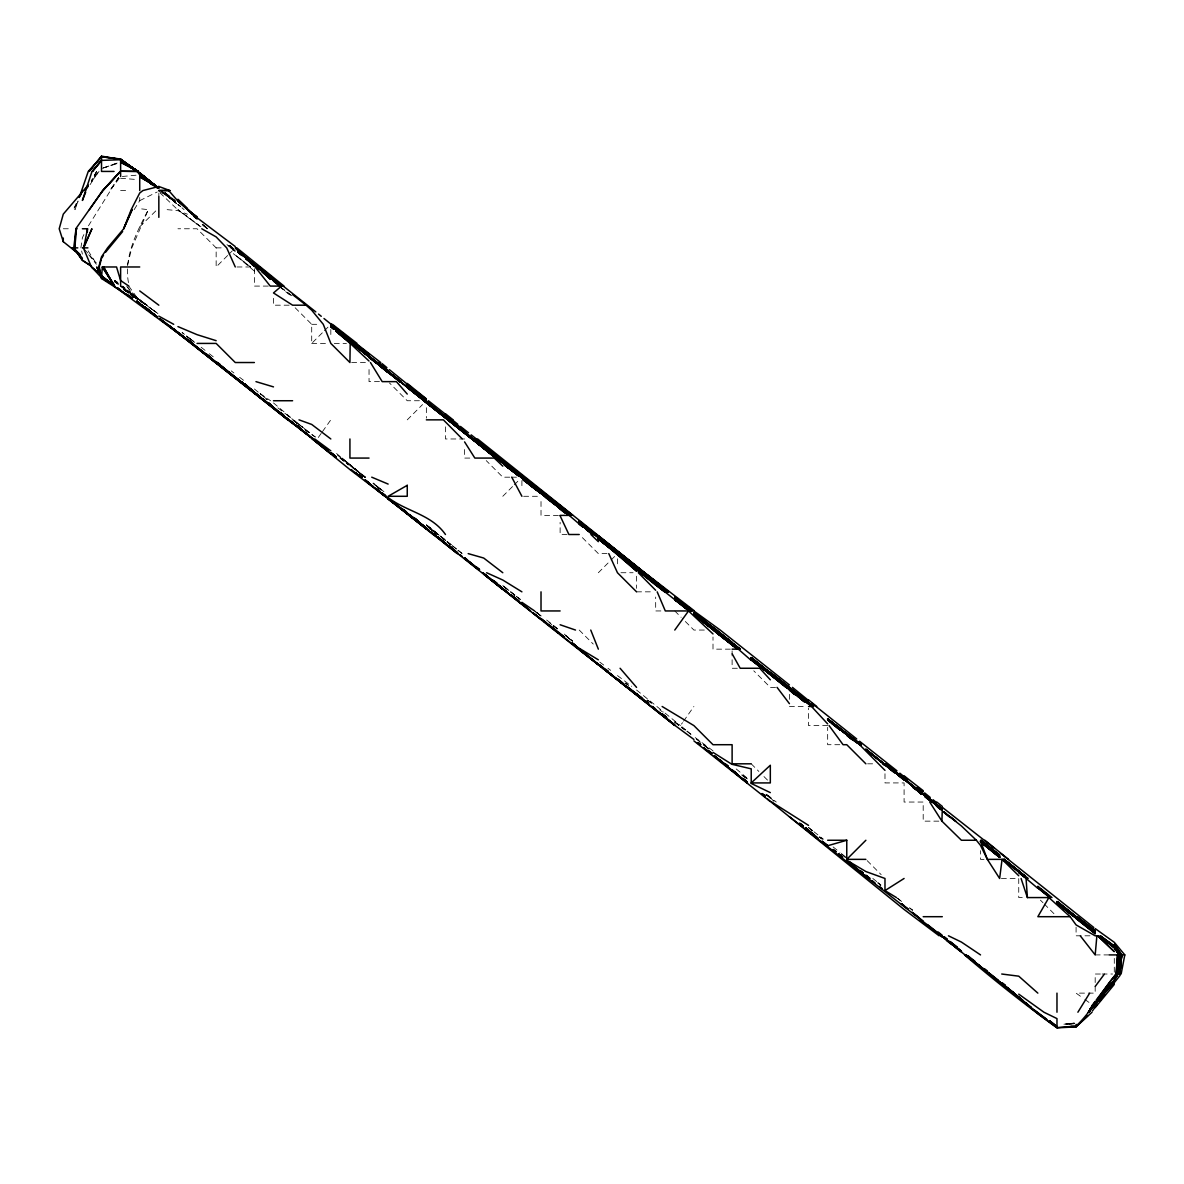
<?xml version="1.0" encoding="UTF-8"?>
<svg xmlns="http://www.w3.org/2000/svg" width="1184" height="1184" viewBox="0 0 1184 1184"><rect width="100%" height="100%" fill="white"/><g stroke="black" fill="none" stroke-linecap="round" stroke-linejoin="round"><path stroke-width="0.75" stroke-dasharray="5 3.75" d="M80.897 247.87L82.392 237.747L84.508 233.248M127.443 265.246L131.838 247.87L148.34 209.657L139.727 208.695M78.04 200.969L74.918 209.657L78.04 201.694M76.338 203.278L73.319 209.657L77.863 201.887M128.464 282.606C123.624 256.691 136.826 232.049 148.34 209.657M134.147 209.657L139.727 200.658L139.727 197.447M88.445 225.818L118.696 177.378M90.073 184.66L98.598 171.428L91.272 180.989M118.666 177.378L109.905 190.535L119.54 178.029M685.817 729.995L680.445 725.6L682.517 722.654M683.553 721.189L693.898 706.493M318.289 437.488L321.412 433.078M322.462 431.612L330.824 419.846M91.538 181.729L99.027 171.428M227.624 255.507L216.154 266.977L216.154 247.87L197.047 228.764L177.94 228.764M228.897 254.234L234.003 249.143M295.142 307.751L311.703 324.312L311.703 343.419L323.173 331.949M324.446 330.676L328.264 326.858M407.252 419.846L422.54 404.558M502.8 496.288L512.998 486.091M514.27 484.818L519.362 479.727M598.349 572.73L609.804 561.26M611.092 559.988L614.91 556.169M139.727 226.795L157.058 209.657M139.727 200.658L157.235 191.956M103.245 168.024L118.874 163.022M1069.122 1024.204L1074.332 1023.213L1063.913 1024.16L1074.332 1023.464L1065.644 1024.145M1070.869 1024.175L1074.332 1023.746M1067.391 1024.027L1074.332 1022.902M122.352 176.475L137.98 175.04M1063.913 1024.19L1074.332 1023.287M120.62 190.535L129.115 190.535M63.285 228.764L68.554 228.764M216.154 247.87L221.378 247.87M237.007 266.977L250.904 266.977M268.28 286.084L254.382 286.084L254.382 268.709M289.118 305.191L273.489 305.191L273.489 296.518M311.703 324.312L320.39 324.312M311.703 343.419L329.078 343.419M334.288 343.419L346.453 343.419M351.663 362.526L365.56 362.526M379.457 381.633L369.038 381.633L369.038 366.004M419.417 400.74L407.252 400.74L389.418 382.906M464.587 438.968L445.465 438.968L445.465 425.056M469.796 458.075L464.587 458.075L464.587 447.641M509.756 477.182L502.8 477.182L486.239 460.62M511.488 477.182L516.698 477.182M523.639 496.288L541.014 496.288M558.389 515.395L541.014 515.395L541.014 498.02M567.077 534.502L560.121 534.502L560.121 522.351M607.037 553.609L598.349 553.609L580.515 535.775M620.934 572.73L633.085 572.73M636.563 591.837L652.192 591.837M660.879 610.944L655.67 610.944L655.67 597.047M704.317 630.051L693.898 630.051L682.428 618.581M730.38 649.158L713.005 649.158L713.005 637.007M737.321 668.264L732.112 668.264L732.112 657.845M775.535 687.386L770.325 687.386L753.764 670.825M789.432 706.493L806.807 706.493M827.66 725.6L808.539 725.6L808.539 708.224M839.811 744.706L827.66 744.706L827.66 727.331M867.606 763.813L876.293 763.813M938.838 821.148L923.194 821.148L923.194 802.042L904.088 802.042L904.088 782.92L884.981 782.92L884.981 772.501M984.008 859.362L980.53 859.362L980.53 850.674M1001.383 878.469L1018.743 878.469L1018.743 897.576L1023.953 897.576M1089.976 935.804L1076.078 935.804L1076.078 927.116M1095.185 954.911L1109.082 954.911M1100.395 974.018L1095.185 974.018L1095.185 993.124L1076.078 993.124L1083.419 998.408M1102.126 974.018L1112.56 974.018M120.62 178.266L137.98 179.628M167.136 209.657L177.94 210.678L187.501 214.215M158.834 191.157L174.758 200.57M174.995 200.969L161.779 192.43L174.995 200.614L164.961 192.755M260.258 393.65L270.559 400.74M201.014 226.899L177.94 209.657L199.696 225.996M120.62 286.35L138.247 299.004L120.62 286.084M278.906 286.084L291.19 296.192M1084.899 999.474L1090.775 1003.706M713.005 750.819L695.23 737.617M114.73 280.889L117.675 283.183M197.047 224.116L177.94 209.982L160.077 192.903M120.812 286.084L138.365 298.738M147.008 305.191L139.727 299.804L146.357 305.191M189.233 338.18L194.886 342.368L189.144 338.18M254.382 271.077L235.276 255.048L250.638 266.977L231.413 252.222M114.73 280.312L117.675 282.532M139.727 300.381L158.834 314.248L149.539 307.263M186.347 336.049L194.753 342.368M277.9 407.858L315.358 437.044L311.703 434.173M599.726 662.063L605.216 666.192M617.456 675.576L631.679 686.306M197.047 224.146L199.489 225.996M123.55 288.304L138.247 299.419L120.975 286.084M239.582 377.282L243.889 380.552M291.249 295.319L279.128 286.084L291.279 295.438M121.168 286.084L138.276 298.649M337.381 455.07L365.101 477.182L342.087 458.075L364.79 477.182L349.931 465.697M878.01 882.879L880.689 885.01M230.776 247.87L235.276 251.437L227.121 244.526M115.159 280.771L117.882 282.872M190.328 339.201L182.07 332.452L190.298 339.024M117.882 283.731L115.159 281.688M123.55 289.488L126.496 291.723M553.416 625.833L557.546 629M877.847 882.835L880.704 885.01M287.135 415.184L289.873 417.271M340.045 458.075L348.51 464.572L340.43 458.075M374.499 484.641L381.322 489.88L373.138 483.412M607.969 668.264L610.678 670.351M696.68 739.23L708.994 748.939L703.799 744.706M231.013 247.87L235.276 251.156L227.076 244.452L235.276 251.171L226.958 244.614M139.727 300.218L146.12 305.191L139.727 300.218L146.002 305.191L140.97 301.298M377.222 486.964L381.322 490.072M427.75 527.013L437.444 534.502M541.014 615.932L534.561 610.944L541.014 616.065L535.745 611.98M230.096 245.71L232.893 247.87M231.22 370.888L233.929 372.975M296.918 423.102L292.596 419.98L296.696 423.191L294.12 420.971M123.343 288.467L136.989 299.064M340.163 458.075L348.525 464.972L340.504 458.075M504.088 586.82L509.268 590.831L502.8 585.74L509.268 590.816M625.729 683.094L628.497 685.24M813.926 831.745L823.457 839.204M165.183 192.74L175.114 200.466M177.94 204.536L180.56 206.578M202.464 224.546L207.881 228.764L202.538 224.427M502.8 585.547L509.549 590.786M647.456 700.144L651.54 703.311M909.652 908.024L912.42 910.185L909.623 908.084M232.005 247.87L228.719 245.621M553.194 625.833L557.25 629L553.194 625.744M674.776 721.737L685.388 730.099M703.222 744.706L708.802 749.072M175.099 201.665L163.481 192.844M180.56 206.46L177.94 204.255L184.097 209.657M163.081 192.666L176.594 203.322M228.986 245.562L234.18 249.558L229.711 245.71L232.478 247.87M349.931 465.534L364.776 477.182L349.931 464.542M433.166 531.305L430.443 529.174L437.384 534.502L427.735 526.85M123.343 288.896L135.627 298.531L123.343 288.97L128.804 293.366M647.485 700.01L651.585 703.222M741.658 774.943L744.396 777.089M773.981 801.08L766.048 794.375L770.325 797.824M445.465 540.304L439.723 535.671L445.465 540.304L440.67 536.5A663.543 663.543 0 0 1 445.465 540.407L426.358 524.941L450.971 544.744M565.582 635.512L572.405 641.21L566.958 636.933M229.711 245.739L234.314 249.454M426.358 524.808L438.628 534.502M510.896 591.837L520.531 599.444M452.436 545.913L456.624 549.213M458.016 550.308L462.204 553.609M516.239 596.322L520.472 599.814L516.254 596.322M150.738 308.388L156.14 312.635M572.405 641.047L565.582 635.66L572.405 641.121M767.543 795.041L776.245 802.042M446.812 541.991L450.823 545.158M674.776 722.136L684.53 729.892M880.704 885.232L878.01 882.924M546.653 620.016L552.292 624.486M553.698 625.596L557.916 628.941M686.809 731.224L691.056 734.598M901.616 901.498L896.865 897.576M373.138 483.131L384.045 491.76L373.138 483.131M808.539 827.498L812.579 830.68M293.958 421.178L296.696 423.176M115.159 281.333L117.882 283.509M909.652 907.862L912.42 910.067M659.769 709.793L662.492 711.954M766.063 794.242L770.325 797.631M510.452 591.837L514.744 595.256M549.095 622.458L551.833 624.678M766.24 794.967L773.907 801.08M451.089 544.684L440.004 535.642M452.495 545.794L456.698 549.154M458.104 550.264L462.308 553.609M201.147 347.252L207.97 352.669M209.331 353.75L213.431 356.991M123.343 288.704L135.627 298.472M896.525 897.576L901.572 901.601M336.537 453.516L364.864 477.182M365.619 477.182L349.931 464.676L365.131 477.182M232.36 247.87L229.666 245.71L234.299 249.484M674.776 722.24L678.98 725.6M426.358 524.941L438.317 534.502M130.166 294.461L135.627 298.827M202.449 224.427L207.851 228.764M294.934 420.971L308.906 432.19M123.343 289.281L126.081 291.471M833.122 846.93L839.944 852.436M841.306 853.516L845.406 856.831M656.854 706.493L663.75 712.058M665.127 713.168L680.445 725.6M696.68 739.082L699.463 741.332M377.222 487.053L381.322 490.339M175.247 202.094L160.817 190.535L176.623 203.589M160.832 190.535L175.084 202.079M872.83 878.469L880.926 885.025M636.563 690.05L654.308 704.406M123.343 289.222L126.081 291.427M430.369 529.1L433.122 531.202M160.595 190.535L176.608 203.574M687.164 731.09L691.204 734.391M311.703 434.424L314.47 436.689M564.22 634.062L572.405 640.796M294.609 421.016L297.465 423.354M298.886 424.523L308.861 432.722M204.98 226.588L207.629 228.764L203.589 225.493L207.23 228.764M164.872 192.696L172.716 199.193M254.382 388.974L258.645 392.511M202.183 224.501L207.304 228.764L203.485 225.345M160.95 190.535L176.52 203.5M736.211 768.934L747.119 778.051M165.286 192.903L175.128 201.147M203.5 225.478L207.496 228.764M273.489 402.945L293.543 419.846M138.41 299.419L122.662 286.084L137.092 299.36M115.159 280.652L117.882 282.991M115.159 281.185L118.074 283.538M114.804 281.23L118.785 284.87M1040.396 900.136L1042.956 902.682M1044.229 903.954L1054.411 914.137M674.776 610.944L681.155 617.308M867.147 860.635L881.162 874.65M751.218 763.813L758.87 771.465M763.961 776.556L767.78 780.374M579.228 630.051L593.243 644.066M115.292 280.993L117.793 283.538L115.381 280.993M84.39 249.232L96.289 262.878M126.658 286.084L137.551 299.167M88.696 254.693L96.363 264.254M127.739 287.549L136.456 299.256M128.79 286.084L137.729 298.59M88.104 250.816L96.659 264.032M81.652 251.008L82.392 254.146M1114.292 958.389L1114.292 972.286M789.432 694.327L789.432 703.015M732.112 650.904L732.112 656.114M636.563 576.194L636.563 588.359M617.456 558.833L617.456 567.521M521.907 480.66L521.907 489.332M426.358 407.696L426.358 418.115M330.824 329.522L330.824 336.463M158.834 193.11L158.834 196.056M427.69 526.332A663.543 663.543 0 0 1 438.154 534.502M96.57 171.428L91.464 180.989L96.57 171.428M117.142 163.066L101.513 168.602L117.142 163.066M1074.332 1023.08L1067.391 1024.116L1074.332 1023.065M117.675 283.938L114.73 281.777L117.675 283.923M146.698 305.191L139.727 300.055L146.698 305.191M117.675 282.636L114.73 280.445L117.675 282.71M146.949 305.191L139.727 299.789L146.979 305.191M151.966 309.364L149.214 307.278L151.966 309.364M628.319 685.284L625.537 683.124L628.275 685.255M308.98 432.678L303.518 428.46L308.98 432.663M747.119 778.85L741.658 774.632L747.119 778.835M541.014 615.961L534.561 610.944L541.014 615.961M812.609 830.768L808.539 827.601L812.579 830.768M822.406 839.16L819.639 836.984L822.229 839.175M514.818 595.197L510.556 591.837L514.833 595.197M232.153 247.87L229.489 245.754L232.153 247.87M845.406 857.32L841.306 854.078L845.406 857.364M822.14 839.175L819.432 837.014L822.14 839.16M708.92 749.028L703.503 744.706L708.92 749.058M770.325 797.468L767.543 795.234L770.325 797.468M450.941 544.847L446.842 541.562L450.926 544.818M267.184 399.57L260.066 393.68L267.17 399.57"/><path stroke-width="1.5" d="M1119.502 954.911L1119.235 974.018L1121.544 954.911L1114.292 944.344M980.53 841.883L999.636 857.349L980.53 841.114L987.352 859.362L1002.064 859.362L999.636 878.469L987.352 859.362L980.53 845.42L976.371 840.255L961.423 840.255L941.902 821.148L942.301 809.59L886.772 764.953L942.301 808.835M1118.806 974.018L1119.546 954.911L1114.292 946.712L1100.306 935.804M1118.318 974.018L1119.028 956.642M120.265 171.428L102.771 190.535L75.806 228.764L74.977 247.87L76.116 228.764L73.734 247.87L82.392 260.317L91.153 266.03L82.392 260.288L73.734 247.87L77.804 247.87M1119.368 956.642L1117.977 974.018L1114.292 979.997L1118.081 974.018L1119.117 954.911L1114.292 947.614L1103.444 939.001L1114.292 947.614L1119.546 954.911L1117.977 974.018L1114.292 980.026L1102.467 993.124M1117.977 974.018L1119.117 954.911L1114.292 947.91L1106.078 941.31M87.29 232.242L87.527 228.764L82.392 228.764M1031.175 1007.569L965.833 954.911L1018.743 997.091L1037.85 1013.622L1056.972 1027.608L1076.078 1026.084C1092.284 1011.047 1101.608 990.564 1116.172 974.018L1117.563 954.911L1116.127 974.018L1096.236 999.962M1118.273 965.33L1118.939 956.642M1119.827 974.018L1121.751 954.911L1114.292 944.625L1121.751 954.911L1119.827 974.018L1121.662 954.911L1119.561 972.286M1118.392 972.286L1120.419 954.911L1114.292 946.016L1100.114 935.804L1114.292 945.957L1120.538 954.911L1118.184 974.018M1121.13 974.018L1124.8 954.911L1114.292 942.316L1095.185 928.582M87.527 228.764L83.709 247.87L91.923 228.764L83.354 247.87L91.42 266.977L97.724 272.364M101.054 260.11L99.249 266.977L101.513 277.47L96.703 266.977L101.513 277.352M79.654 254.782L63.285 241.699L59.2 228.764L63.285 214.126L88.149 185.089M79.284 197.491L88.252 171.428L101.513 156.732L120.62 159.011L137.477 171.428L120.62 159.44L101.513 156.14L89.066 171.428L101.513 156.732L120.62 159.411L137.758 171.428L126.851 164.62M80.527 195.316L82.392 190.535L79.372 196.914M85.692 192.193L82.392 200.436L92.012 171.428L101.513 160.402L120.62 159.736L138.01 171.428L133.23 169.327L138.04 171.428L120.62 160.21L138.217 171.428L120.62 162.282L138.439 171.428L139.727 174.3L139.727 190.535M1070.144 916.697L1048.891 897.576L1037.85 916.697L1070.144 916.697L1076.078 924.911L1095.185 935.804L1096.887 935.804L1095.185 954.911L1080.267 935.804M1114.292 977.126L1116.172 974.018M1077.899 1012.231L1089.665 993.124M101.513 258.393L103.467 255.389M105.435 252.384L122.648 231.531M1092.432 1010.899L1097.272 1004.121M1089.961 1009.538L1095.185 1002.804L1088.806 1012.231L1102.378 994.427M89.392 209.657L102.771 190.535L120.428 171.428L101.513 192.208M1095.185 1002.108L1089.916 1009.39L1100.898 995.788M674.776 630.051L688.526 610.944L713.005 633.943M1095.185 1002.966L1088.51 1012.231L1103.444 993.124L1114.292 982.158L1089.768 1009.538M1095.185 1003.055L1088.51 1012.231L1103.444 993.124L1088.377 1012.231L1114.292 981.876M85.1 190.535L88.312 186.125M1095.185 986.479L1104.435 974.018M1092.122 1005.423L1095.185 1001.324M1099.359 1001.383L1104.583 994.501M1120.153 975.305L1109.956 988.092M1099.507 997.268L1101.653 994.516M1095.185 1007.628L1114.292 984.437M1089.68 1009.478L1095.185 1002.596M1106.892 989.054L1114.292 980.914M1105.856 990.697L1114.292 982.158M827.66 840.255L846.767 840.255L846.767 859.362L865.874 840.255M1087.652 1015.813L1076.078 1026.572L1070.869 1026.321M751.218 782.92L770.325 765.249L770.325 782.92L751.218 782.92L751.218 768.845L732.112 764.331M964.516 954.911C994.368 980.411 1025.211 1004.787 1056.972 1027.86L1076.078 1026.883L1092.018 1012.231M280.342 286.084L257.017 266.977L281.496 286.084L273.489 292.951L292.596 305.191L306.079 305.191L311.703 310.193L323.276 324.312L330.824 343.419L349.931 362.526L350.198 343.419L369.038 361.046M896.466 897.576L884.981 890.59L904.088 878.469M827.66 845.746L846.767 840.255M169.874 190.535L158.834 190.52L169.874 190.535L158.834 186.48L142.953 190.535L139.727 192.992L131.217 209.657L123.669 228.764L107.581 247.87L101.513 256.854L98.79 266.977L101.513 278.506L132.371 298.25M114.049 171.428L101.513 171.428L101.513 156.14M75.806 228.764L77.182 228.764M82.392 247.87L87.912 247.87M139.727 266.977L120.62 266.977L120.62 286.084M281.496 286.084L270.248 286.084L255.108 266.977M197.047 343.419L216.154 343.419L235.276 362.526L254.382 362.526M273.489 407.784L281.925 414.37L160.151 319.162L165.686 323.276M273.489 400.74L292.596 400.74M426.358 419.846L443.393 419.846L462.308 438.968M369.038 458.075L349.931 458.075L349.931 438.968M560.121 515.395L569.193 515.395L579.228 523.979M579.228 534.502L568.912 534.502L560.121 515.824M560.121 610.944L541.014 610.944L541.014 591.837M688.526 610.944L665.304 610.944L657.179 591.837M732.112 644.762L713.597 630.051L736.27 648.092L713.316 630.051L737.824 649.158L716.276 632.33M732.112 649.158L738.328 649.158L751.218 660.42M808.539 706.493L811.514 706.493L827.66 723.883M751.218 763.813L732.112 763.813L732.112 744.706L713.005 744.706L693.898 725.6L662.137 706.493M846.767 859.362L865.874 859.362M1021.067 878.469L1027.401 897.576L1048.891 897.576M923.194 916.697L942.301 916.697M1109.304 954.911L1124.8 954.911M1001.738 974.018L1018.743 976.178L1037.85 993.124M468.183 553.609L483.694 558.034L502.8 572.73M255.966 381.633L273.489 386.887M216.154 340.681L197.047 334.658L177.94 326.592M560.121 624.752L575.513 630.051M299.004 419.846L311.703 424.434L330.824 438.968M371.732 477.182L388.145 484.078M154.053 185.977L157.235 187.353M486.624 572.73L502.8 580.042L521.907 591.837M751.218 783.453L770.325 792.614M948.458 935.804L961.423 942.079L980.53 954.911M132.726 168.986L137.255 171.428L143.797 177.778M158.834 316.143L173.708 324.312M130.122 167.077L138.04 171.428L124.956 163.407M129.944 167.077L137.729 171.428L120.62 159.411L136.974 171.428M808.539 825.381L771.731 802.042M201.768 228.764L216.154 236.918L226.692 247.87L235.276 266.977M158.834 187.871L139.727 176.83L158.834 188.064L139.727 174.3L152.011 184.082M846.767 860.206L865.874 871.542L884.981 878.469L884.981 890.59M598.349 659.828L579.228 648.255M388.145 497.576C406.674 511.695 431.42 514.344 445.465 534.502M114.878 286.084L101.513 277.692L91.538 266.977L97.769 272.364M157.472 187.516L139.727 173.027L157.472 187.235L139.727 174.033L157.368 187.205L139.727 173.175L157.472 187.309L139.727 173.056L157.472 187.516L139.727 172.82M713.005 752.402L731.105 763.813M130.906 297.154L126.496 294.254L132.371 298.398M128.849 286.084L120.62 280.549L116.55 266.977L102.312 266.977L101.513 278.506M521.907 602.33L534.591 610.944M139.727 303.089L136.782 300.943L141.991 305.191M120.62 290.376L123.55 292.389M136.782 301.417L139.727 303.415M117.749 288.067L120.62 290.05L117.764 288.067M197.047 216.687L188.345 210.648L197.047 218.093L177.94 199.726L187.013 208.414M1046.671 1019.483L1033.943 1009.908M1049.616 1021.54L1056.972 1026.706L1049.631 1021.185M682.117 602.671L685.062 604.743M687.993 606.815L690.938 608.872M1046.671 1019.291L1034.12 1009.863M1049.616 1021.363L1056.972 1026.543M197.047 217.738L235.276 246.568M1018.743 994.146L1043.948 1012.231L1056.972 1018.595L1056.972 1027.608M693.898 610.959L720.183 630.051L789.432 684.959M247.441 386.635L193.495 344.322M250.209 388.633L253.05 390.764M139.727 174.892L157.368 187.738L139.727 173.87L152.011 184.63M160.18 318.925L175.173 330.366L168.261 325.319M674.776 599.726L686.217 608.694L640.692 572.73M918.991 792.155L921.833 794.212M139.727 303.652L157.413 317.342M246.331 385.94L240.974 381.633L246.968 385.984M157.368 187.856L139.727 174.255M153.002 313.79L141.325 305.191L157.368 317.12L145.158 307.366L147.926 309.32M191.956 343.419L113.945 286.084L103.63 266.977L114.3 286.084L102.312 266.977L114.078 284.619M310.341 436.926L296.696 425.988L321.027 445.169M246.272 385.629L240.87 381.633L246.272 385.94M314.737 438.968L330.824 450.852M328.027 451.015L285.966 417.686L292.596 422.703L290.169 420.794M1052.561 1023.109L1049.616 1020.934L1055.506 1025.329M1049.631 1020.889L1052.576 1023.109M160.151 319.428L166.737 324.312M388.145 498.272L365.012 480.408M675.206 725.6L693.898 739.452M656.957 586.095L664.668 591.837L641.21 572.73M149.199 310.326L145.07 307.248L149.199 310.356M191.838 343.419L168.232 325.393L292.596 423.561M357.45 344.5L380.73 362.526M545.395 496.288L569.06 515.395L352.077 343.419M925.873 797.054L942.301 809.59L936.633 805.298M139.727 290.924L158.834 305.191M113.738 285.078L101.513 275.931L113.59 285.078M208.813 356.354L168.261 325.348M288.733 419.846L292.596 422.658M808.539 702.867L813.364 706.493L751.218 657.668M1076.67 916.697L1095.185 930.565M1077.544 918.103L1080.489 920.353M1083.419 922.514L1095.185 931.334M192.311 343.419L177.94 332.393L235.276 377.666M462.115 556.391L459.821 554.541M283.198 286.084L315.802 311.895M424.375 400.74L336.271 330.676M475.213 438.968L570.984 515.395L474.828 438.968L521.907 475.879L502.8 460.532M738.801 649.158L693.898 613.726L738.328 649.158M909.43 782.92L884.27 763.813L921.877 793.413L884.33 763.813M392.555 501.75L395.486 503.97M398.431 506.175L415.821 519.732M407.252 514.048L426.358 528.878L392.244 501.676L578.236 649.158M666.607 591.837L598.349 537.832L666.873 591.837M738.224 649.158L693.898 614.215L737.854 649.158M813.334 706.493L751.218 658.156L804.454 701.446L751.218 658.585L787.434 687.386L770.325 673.444M472.83 438.968L521.3 477.182L407.252 386.517L569.341 515.395L523.269 479.594L569.844 515.395L473.186 438.968M579.228 523.698L593.51 534.502L579.228 523.121M715.166 631.116L739.068 649.158L714.13 630.051M827.66 719.265L860.176 744.706L827.66 719.191L856.52 742.472L827.66 719.014L861.286 744.706M912.894 787.39L915.839 789.624M918.784 791.859L921.729 794.094L918.888 791.859M310.238 436.896L216.879 362.526L226.854 370.577M822.229 841.276L827.66 845.568L822.214 841.321M369.038 357.568L375.565 362.526M560.121 508.04L569.8 515.395M666.074 591.837L598.349 539.031L666.148 591.837L579.228 522.588L593.598 534.502M932.37 802.042L927.131 797.986M935.7 805.046L940.984 809.072L936.529 805.49M924.63 796.64L927.472 798.8M1095.185 931.512L1089.31 927.042L1095.185 931.512L1092.462 929.396M217.545 362.526L220.209 364.613M241.033 381.633L243.697 383.66M362.023 477.182L359.048 475.065L361.653 477.182M365.264 480.053L369.038 482.998L365.338 480.023M643.726 699.759L627.92 687.386L640.929 697.361M445.465 415.569L451.267 419.846L445.465 415.392M445.465 416.768L521.907 477.492M547.985 496.288L572.716 515.395L475.169 438.968L560.121 505.834L483.694 445.584M502.8 463.314L423.754 400.74L472.12 438.968M570.984 515.395L546.697 496.288L570.14 515.395M751.218 659.725L786.812 687.386L751.218 659.458L762.452 668.264M247.382 387.035L240.382 381.633L287.786 419.846L235.276 377.74M286.128 417.7L288.97 419.846M312.724 438.968L292.596 423.413M621.615 682.102L617.456 678.935L622.858 683.153M655.67 709.068L652.295 706.493L654.574 708.18M927.516 925.918L920.412 920.249M281.23 286.084L265.29 273.563M477.626 438.968L644.806 572.73L693.898 610.485M473.733 438.968L483.694 446.575M407.252 387.286L496.17 458.075M508.646 468.242L504.266 464.883L519.066 476.131L505.524 465.608L508.469 468.006M586.006 529.322L592.77 534.502M642.29 572.73L598.349 538.986L655.67 585.148M846.767 735.294L852.169 739.526L846.767 735.249M250.179 389.196L259.799 396.596L216.154 362.526L263.973 400.74M449.802 546.978L431.45 532.43L444.074 542.242M454.138 550.294L457.024 552.514M533.185 613.001L541.014 619.04M579.228 649.957L616.02 678.417M627.92 687.386L642.29 698.545L636.563 694.002M708.935 750.922L711.643 752.994M942.301 936.603L961.423 951.921M972.138 960.268L954.6 946.86M939.149 935.804L904.088 909.445L771.11 802.042M280.845 286.084L256.469 266.977M280.608 286.084L273.489 280.623L280.549 286.084M336.271 331.431L349.931 342.191M464.587 432.87L496.022 458.075L464.587 432.87L483.694 448.055M584.852 526.939L636.563 567.284M813.645 706.493L770.325 672.808L812.18 706.493M789.284 687.386L770.325 672.838L788.899 687.386M751.218 659.044L763.221 668.264M751.218 659.266L804.454 701.313L751.218 659.236L786.753 687.386M770.325 673.755L787.182 687.386L751.218 659.592L804.454 701.268L770.325 674.244L789.432 689.295M917.452 787.345L923.194 791.756M764.598 668.264L751.218 657.52L811.928 706.493M848.114 736.433L852.154 739.526M144.803 307.352L157.428 317.046L145.144 307.352M235.276 377.933L216.154 362.526L283.331 415.54M273.489 407.992L283.316 415.54M322.596 446.412L296.696 425.959M311.703 437.651L313.405 438.968M789.432 816.708L941.31 935.804M355.304 343.419L369.038 354.519L330.824 324.312L369.038 354.327M349.931 341.628L336.271 330.824L388.145 371.214L330.824 325.718L369.038 355.629M330.824 325.704L353.764 343.419M333.548 328.664L330.824 326.34M336.271 330.928L388.145 371.687L330.824 325.896M523.861 477.182L521.907 475.687L571.665 515.395L523.298 477.182L562.874 508.72M388.145 371.983L369.038 357.168L400.976 381.633L352.566 343.419L495.874 458.075M519.11 476.131L505.672 465.815M668.235 591.837L579.228 521.212L668.398 591.837L598.349 535.834L636.563 566.544M923.194 790.69L904.088 775.801M680.4 604.047L674.776 599.444L689.858 610.944L674.776 599.622L686.172 608.68M846.767 734.642L827.66 719.058L860.265 744.706L835.253 725.6L856.594 742.486M827.66 719.902L840.166 729.892L827.66 719.931M868.612 752.21L865.874 750.005L868.612 752.106M865.874 749.62L904.088 779.516L865.874 749.59L894.542 772.545M883.664 763.813L865.874 749.842M928.241 799.126L932.03 802.042L928.241 799.111M935.567 805.15L940.954 809.308M1077.44 918.902L1084.263 924.156M1087.001 926.258L1095.185 932.578L1087.001 926.11M210.708 357.598L206.608 354.297L210.708 357.509M335.028 455.914L330.824 452.673L336.138 456.98M336.3 457.009L330.824 452.614L334.806 455.884M392.244 501.217L396.329 504.369M407.252 512.79L403.152 509.342L405.89 511.444M449.432 546.505L454.715 550.56M700.795 744.706L698.027 742.575L700.602 744.706M708.816 751.159L711.599 753.305M728.16 766.877L714.396 755.969L724.593 763.813M332.438 324.312L357.02 343.419M330.824 324.431L349.931 339.186L330.824 324.312M336.271 330.306L385.57 369.822M336.271 330.765L349.931 341.332M388.145 371.806L400.503 381.633L352.166 343.419M505.538 462.678L508.262 464.794M515.084 470.063L520.546 474.281M380.049 365.841L400.177 381.633L369.038 356.991M545.632 496.288L560.121 507.877L473.363 438.968M636.563 567.077L598.349 536.544L620.076 553.609M521.907 477.803L521.108 477.182L569.282 515.395M656.987 583.668L667.554 591.837L619.069 553.609M560.121 509.179L565.508 513.323M739.926 649.158L693.898 612.942L739.941 649.158L716.512 630.051M808.539 702.985L789.432 688.23L812.476 706.493M713.005 629.533L693.898 614.614L736.27 648.092M827.66 718.836L858 742.516M984.896 840.255L1008.502 859.362M846.767 734.258L860.265 744.706M856.742 742.501L835.253 725.6L859.673 744.706M1080.163 920.175L1077.44 918.059L1089.724 927.546L1082.901 922.292M206.608 354.342L209.331 356.443M369.038 483.62L388.145 498.434M517.837 600.229L511.029 594.99L517.837 600.288M631.472 690.331L623.169 684.026M634.017 692.3L647.618 703.148M168.72 190.535L177.94 201.132L197.047 217.353M331.15 324.312L342.709 333.266M349.931 339.63L330.824 324.786L369.038 354.845L330.824 324.697M411.351 387.494L389.462 369.734M415.436 390.676L426.358 399.156M336.271 330.366L369.038 356.325L336.271 330.336L369.038 356.192L352.906 343.419M499.574 458.075L474.71 438.968M523.269 479.624L541.014 493.536L523.269 479.757L536.914 490.354M598.349 538.246L618.314 553.609M655.67 582.602L667.554 591.837L598.349 537.314L655.67 582.824M808.539 702.216L770.325 672.186M641.388 572.73L665.423 591.837L598.349 538.394L628.378 562.681M846.767 733.31L861.464 744.706M859.895 744.706L846.767 734.509L859.998 744.706M935.893 805.031L941.028 809.012M927.057 798.046L932.208 802.042M913.116 787.39L916.002 789.624M943.707 811.943L961.423 825.988L976.371 840.255M938.083 807.503L940.925 809.708M1002.448 859.362L1026.794 878.469M1089.724 927.279L1077.44 917.748L1089.724 927.412M283.065 414.548L280.327 412.432L284.204 415.584M292.596 423.28L273.489 408.021M413.793 517.571L417.908 521.049L413.586 517.63L416.472 519.806M428.963 530.388L426.358 528.39L428.904 530.388M431.612 532.474L451.134 548.059M464.587 558.182L478.306 569.371L464.587 558.404L476.057 567.151M388.145 499.086L426.358 527.857L349.931 469.574L311.703 438.42M560.121 633.677L564.22 636.962L560.121 633.721M576.504 646.434L572.405 643.223L577.866 647.692L572.405 643.208L579.228 648.847L572.405 643.415M865.874 875.287L869.944 878.469L865.874 875.346M984.555 968.808L987.264 970.836M330.824 325.422L369.038 355.422M468.538 432.811L460.487 426.447M471.173 434.868L478.854 440.951M449.698 419.846L407.252 386.561L425.352 400.74M598.349 536.352L668.013 591.837L620.298 553.609M464.587 433.211L447.952 419.846L471.928 438.968L407.252 387.39L424.272 400.74M505.494 465.578L513.604 471.928L505.494 465.534M587.205 530.358L592.518 534.502M713.005 628.216L693.898 612.986M640.825 572.73L644.88 575.883M647.574 577.984L665.364 591.837L598.349 538.587L636.563 569.326L631.102 565.005M674.776 599.222L689.858 610.944L674.776 599.37M888.089 766.078L904.088 778.554L885.884 763.813M913.293 787.33L921.788 794.05M943.633 811.81L955.74 821.148L950.352 816.901M1095.185 931.852L1056.972 901.468L1095.185 932.356M77.034 252.059L71.662 247.87L77.034 252.148M160.166 319.103L166.855 324.312M254.382 392.392L250.357 389.166L259.71 396.596L250.209 389.344M265.038 400.74L262.374 398.668L276.36 409.679M281.807 414.444L216.154 363.074M330.824 453.206L335.812 457.098M662.492 714.381L666.592 717.489M674.776 725.511L579.228 649.468L674.776 725.274L602.878 668.264L626.928 687.386M955.962 946.978L961.423 951.226L942.301 936.337L961.423 951.477M953.224 944.847L942.301 936.352L961.423 951.359M273.489 279.424L237.999 251.319L281.97 286.084L246.198 258.349M250.283 262.892L254.382 266.104M541.014 491.952L546.564 496.288M579.228 521.952L617.456 552.499M693.898 612.454L732.112 642.734M523.269 479.964L526.007 482.095M528.73 484.226L536.914 490.62M545.424 497.339L554.778 504.665M557.457 506.752L565.552 513.22M1093.794 927.501L1000.998 853.664M789.432 690.065L794.893 694.327M800.354 698.59L804.454 701.801L797.631 696.162L804.454 701.712M918.888 791.933L921.759 794.198M1095.185 932.518L1076.078 917.57L1084.263 923.964M1037.85 887.734L1050.46 897.576M193.066 343.419L188.937 340.193L191.734 342.324M173.634 328.782L176.505 331.017M216.154 362.408L177.94 332.142M296.696 425.929L308.98 435.52M351.308 469.604L361.002 477.182M426.358 528.523L428.919 530.521M454.138 550.234L457.024 552.484L449.432 546.342L453.368 549.45M464.587 558.374L477.3 568.305M487.778 576.593L482.85 572.73M501.439 587.294L493.24 580.9L506.752 591.837L482.421 572.73L505.538 590.757M546.327 622.799L541.014 618.64L555.607 630.051L550.294 625.907M662.492 714.352L666.592 717.578M708.639 751.529L711.54 753.808L708.802 751.588M737.558 774.306L732.112 770L736.256 773.196M743.167 778.598L745.935 780.759M764.864 795.781L762.141 793.546M762.141 793.62L764.864 795.737M946.401 940.466L951.862 944.728M239.36 253.391L242.098 255.552M254.382 265.275L235.276 247.87L254.382 266.163L251.644 264.076L254.382 266.148L235.527 247.87M407.252 384.741L426.358 400.207M425.441 400.74L407.252 386.502L464.587 432.056L426.358 401.065M426.358 401.716L464.587 432.056M426.358 402.59L448.129 419.846L426.358 402.146M495.593 458.075L448.292 419.846L464.587 432.722M692.137 610.944L674.776 596.928L692.226 610.944M693.898 612.394L732.112 642.424M501.587 461.893L483.694 447.152L502.8 462.929M657.105 583.949L667.14 591.837M593.406 534.502L579.228 523.387L593.317 534.502M598.349 538.631L617.456 553.49M886.772 764.953L904.088 778.702M789.432 690.198L794.893 694.475M837.177 727.746L839.915 729.892M376.142 488.489L378.984 490.724M381.825 492.944L386.073 496.288M449.624 546.031L452.392 548.192M365.249 480.304L373.123 486.683M375.861 488.814L385.806 496.288L381.618 492.988M493.24 580.456L497.339 583.682L493.24 580.412L495.978 582.558M451.134 548.074L431.509 532.46L445.465 543.619M453.96 550.294L458.208 553.609L453.96 550.279M511.118 595.004L513.812 597.121M388.145 499.026L407.252 513.989M608.176 671.387L605.527 669.315L608.206 671.387M433.018 534.502L388.145 498.656M620.312 681.777L603.115 668.264M697.82 742.649L700.425 744.706M711.554 753.808L703.829 747.844L711.688 754.149M714.396 756.132L747.548 782.92L714.366 756.058M849.49 862.189L853.59 865.534L849.49 862.174L852.228 864.364M863.151 873.022L860.413 870.876L863.151 873.126M818.144 838.109L805.934 828.386M833.136 849.712L835.889 851.829M838.612 854.004L842.756 857.216M901.438 903.821L908.158 909.134L901.438 903.836L904.088 905.893M1022.932 1000.362L966.026 954.911L980.53 966.647M292.596 294.609L306.079 305.191M246.198 258.763L254.382 265.186L246.198 258.615L253.021 264.091M388.145 371.45L401.11 381.633L376.053 362.526L399.778 381.633M541.014 491.168L560.121 506.456M521.907 477.655L541.014 492.692M598.349 538.454L636.563 568.779L598.349 538.454L636.563 571.147L617.456 554.29M674.776 598.542L690.39 610.944M770.325 674.258L808.539 704.14M665.393 591.837L631.102 564.827M713.005 629.429L693.898 614.392L713.73 630.051M792.17 692.522L794.893 694.653M1028.2 878.469L1003.869 859.362L1025.078 876.486M1051.984 897.576L1037.85 886.254M1095.185 932L1075.738 916.697M296.696 425.515L302.157 429.807M416.724 520.812L409.842 515.395L416.724 520.871M419.476 522.973L424.982 527.309L420.749 523.654M409.25 515.395L426.358 528.878M433.285 534.502L457.364 553.609L445.465 544.078M647.559 703.192L599.592 665.304M651.703 706.493L674.776 724.963L655.67 709.601M838.894 853.842L841.572 856.047M284.027 286.084L236.83 247.87M428.386 400.74L445.465 414.222M254.382 264.668L237.999 251.452L254.382 264.772L246.198 258.127M425.959 400.74L407.252 385.999L425.604 400.74M655.67 582.069L668.072 591.837L644.362 572.73L655.67 581.729M351.826 343.419L376.364 362.526M579.228 522.677L594.205 534.502M665.719 591.837L617.9 553.609L666.725 591.837L579.228 521.715M674.776 598.719L690.316 610.944M713.005 629.118L693.898 613.564M884.981 764.76L894.542 772.442L865.874 749.25L884.981 764.953M898.626 775.653L904.088 779.96L898.626 775.564M732.112 644.525L737.987 649.158M889.08 768.416L894.542 772.723M693.898 614.748L708.905 626.573M628.26 687.386L631.028 689.576M633.795 691.752L640.884 697.406M645.902 701.224L648.566 703.326M376.024 488.578L378.821 490.783M714.426 755.969L724.356 763.813M747.104 781.84L743.019 778.524M330.824 453.013L335.945 457.054M968.231 955.991L975.054 961.378M923.194 921.093L912.257 912.316L917.704 916.697M936.781 802.042L942.301 806.408M407.252 385.155L426.358 400.281M713.005 627.15L716.66 630.051M933.377 802.042L942.301 809.116L923.194 793.783L933.643 802.042M579.228 521.36L595.818 534.502L579.228 521.108M139.727 173.264L157.472 187.353M981.048 840.255L999.636 854.981L981.344 840.255M378.096 362.526L388.145 370.488M502.8 461.39L522.721 477.182M912.183 786.206L921.818 793.842M242.098 255.137L237.999 251.807M254.382 264.876L246.198 258.378L273.489 279.72M883.96 763.813L865.874 749.25M904.088 779.457L884.981 764.331L894.542 772.279M936.884 806.334L940.954 809.56L936.944 806.289M943.648 811.602L946.327 813.719M1076.226 916.697L1089.768 927.412M618.818 555.281L628.378 562.844M715.832 632.212L725.333 639.73M729.403 642.956L735.915 648.151M339.009 333.932L349.931 342.59M1056.972 903.096L1074.125 916.697L1056.972 902.859L1072.467 915.543M938.216 932.015L942.301 935.39M719.606 759.625L722.255 761.726M555.799 630.051L560.121 633.484M732.112 769.955L736.196 773.196M927.457 924.556L941.635 935.804M299.419 427.468L296.696 425.308L300.78 428.652L296.696 425.337L299.419 427.439M431.509 532.474L434.158 534.502M560.121 634.402L578.858 649.158M521.907 604.21L483.694 573.826L530.61 610.944L510.852 595.167M247.426 387.138L235.276 377.356M693.898 740.873L770.325 801.598M691.219 610.944L674.776 597.876L690.997 610.944M1018.743 870.921L1004.195 859.362L1025.107 876.352L1003.869 859.362L1018.743 871.498M237.999 251.452L254.382 264.461L244.822 256.913M273.489 279.528L281.762 286.084M450.69 419.846L464.587 430.902M377.829 362.526L388.145 370.725M642.187 572.73L618.137 553.609L666.192 591.837L636.563 568.32M762.511 668.264L794.893 693.942L789.432 689.502M831.716 723.439L834.424 725.6M1037.85 887.334L1050.756 897.576M349.931 340.829L330.824 325.63L353.098 343.419M751.218 660.021L761.593 668.264M665.29 591.837L636.563 569.045M333.548 328.945L330.824 326.784L333.548 329.122M990.431 974.018L998.334 980.293M849.49 862.263L853.59 865.519M879.342 886.328L882.154 888.577M833.225 849.431L836.008 851.636M872.253 880.718L875.08 882.968M799.437 823.22L803.359 826.388M476.871 567.299L479.594 569.474M502.8 588.552L493.24 580.752M420.853 524.157L424.982 527.428M215.621 362.526L197.047 347.785L215.444 362.526M716.29 630.051L740.326 649.158M1025.181 876.412L1003.721 859.362L1025.107 876.412L1018.743 871.335M547.763 496.288L560.121 506.13M1058.407 902.904L1061.293 905.198M1065.63 908.646L1068.516 910.94M1071.402 913.249L1074.288 915.543M499.604 458.075L475.568 438.968L502.8 460.635M674.776 597.728L691.352 610.944L674.776 597.594M999.636 856.831L980.53 841.587L999.636 857.157M407.252 384.504L426.358 399.748M407.252 385.584L426.196 400.74M544.67 496.288L560.121 508.602L541.014 493.314M255.966 266.977L258.66 269.197M262.7 272.35L270.796 278.788L264.076 273.46M849.49 862.544L863.151 873.466M940.481 935.804L942.301 937.254M476.678 567.373L479.357 569.504M923.194 793.768L942.301 809.175M923.194 794.331L904.088 779.057L942.301 809.797M445.465 413.749L453.102 419.846M1056.972 903.066L1095.185 933.54M1076.078 918.518L1095.185 933.821M445.465 415.155L451.341 419.846M407.252 385.288L426.358 400.592M194.25 216.391L197.047 218.64M989.469 974.018L965.833 954.911M805.682 828.03L814.015 834.735L808.539 830.324M646.02 701.091L648.714 703.252M579.228 649.468L598.349 664.757M474.473 565.937L464.587 558.034L473.023 564.753M464.587 558.434L478.306 569.43M365.353 480.304L373.034 486.683M980.53 840.448L999.636 855.795M917.511 790.912L921.774 794.346L918.932 792.081M980.53 842.031L999.636 857.394M884.981 765.456L882.953 763.813L884.981 765.426M1026.158 878.469L1018.743 872.534L1024.782 877.492M834.883 725.6L840.166 729.951L827.66 719.739M617.456 551.64L619.913 553.609M770.325 674.747L785.821 687.386M674.776 598.32L690.627 610.944M177.94 201.132L197.047 218.078L189.44 211.758M354.741 343.419L369.038 354.904M257.076 266.977L262.552 271.373M381.159 367.01L388.145 372.634L381.233 367.01M511.222 595.049L513.886 597.21M216.82 362.526L223.909 368.224M177.94 332.497L191.527 343.419M981.891 841.78L985.991 845.08M988.714 847.27L991.452 849.476M883.294 763.813L884.981 765.175M668.072 591.837L644.392 572.73M715.151 631.19L732.112 644.866M452.303 419.846L457.764 424.242M445.465 417.316L448.618 419.846M194.206 216.554L197.047 218.848M441.425 539.934L437.384 536.678L442.772 541.044M369.038 483.427L373.034 486.639M217.072 362.526L222.666 367.04M808.539 699.877L816.723 706.493M1058.333 902.223L1076.078 916.564M1059.68 904.591L1066.488 910.096M1069.211 912.287L1073.281 915.587M940.925 808.716L924.556 795.604L940.925 808.731M1037.85 887.97L1049.734 897.576M789.432 688.851L812.372 706.493M407.252 383.394L426.358 398.845M318.526 314.1L321.264 316.306M323.987 318.511L330.824 324.031M217.382 362.526L220.135 364.746M924.615 792.895L930.239 797.468M933.051 799.748L935.878 802.042M856.713 738.949L812.224 703.488M859.554 741.258L896.969 770.828M1037.85 887.645L1048.743 896.48M674.776 598.778L688.392 609.834M407.252 387.109L424.079 400.74M1002.286 983.49L1014.185 993.124M613.342 676.049L599.696 664.934L603.766 668.264M410.478 515.395L425.041 527.25L421.06 523.994M392.244 501.542L407.252 513.738M994.16 848.07L942.301 807.296M1077.41 916.697L1095.185 931.142M792.451 687.386L808.539 700.484M620.49 553.609L636.563 566.692M268.309 402.856L270.944 404.898M553.165 500.832L557.338 504.236M464.587 432.5L483.694 448.203M352.684 343.419L369.038 356.784M725.23 763.813L727.982 766.063M708.861 751.47L711.614 753.72M980.53 841.676L999.636 857.349M683.198 606.341L686.01 608.65M380.123 365.812L388.145 372.398M1076.892 916.697L1085.343 923.624M1088.155 925.932L1095.185 931.704M899.81 773.167L907.891 779.797M836.836 725.6L846.767 733.754M265.394 274.718L270.796 279.143M579.908 649.158L598.349 664.313M77.182 252.148L71.972 247.87L79.787 254.604M525.533 478.336L538.202 488.785M498.064 458.075L502.8 461.982M381.973 363.547L386.902 367.632M472.49 438.968L491.626 454.789M483.694 447.892L496.007 458.075M259.518 266.977L270.692 276.272M437.592 536.692L442.846 541.044M235.276 377.296L240.589 381.633M261.664 271.373L270.855 279.054L261.708 271.373M1037.85 888.355L1026.069 878.469L1027.401 897.576M413.734 517.763L417.937 521.3M943.633 812.135L948.961 816.634M1025.729 1002.73L1031.323 1007.48M336.271 331.461L349.931 343.168L330.824 325.067M762.141 794.286L764.864 796.654M767.602 799.022L770.325 801.39M148.755 182.084L139.727 173.619L152.011 184.497M139.727 173.619L151.937 184.497M75.11 250.105L79.964 254.604M1097.568 935.804L1114.292 951.625L1097.938 935.804M502.8 466.141L494.29 458.075L474.843 458.075L464.587 441.898M859.599 744.706L884.981 770.355M590.92 534.502L598.349 541.68M75.11 250.209L79.964 254.9M1002.064 859.362L1018.743 875.76M865.874 763.813L846.767 744.706L843.067 744.706L829.081 725.6M636.563 591.837L617.456 572.73L608.783 553.609M177.94 199.252L187.013 208.354M638.339 572.73L655.67 590.268M80.142 254.9L75.613 250.209L80.142 255.196M770.325 679.823L759.758 668.264L740.192 668.264L732.112 653.746M78.129 252.754L80.26 255.196M407.252 394.065L396.418 381.633L382.195 381.633L370.459 362.526M620.076 668.264L636.563 687.386M78.129 253.05L82.392 258.23M137.063 171.428L139.727 174.684M777.059 687.386L789.432 703.666M929.736 802.042L941.902 821.148M511.754 477.182L521.907 496.288M590.757 630.051L598.349 649.158M1076.078 1024.352L1076.078 1026.883M1056.972 993.124L1056.972 1012.231M158.834 186.48L158.834 187.738M158.834 196.426L158.834 217.338M120.62 159.011L120.62 176.505M63.285 238.028L63.285 241.699M132.105 209.657L123.669 228.764L132.105 209.657M1095.185 1002.286L1089.842 1009.39L1095.185 1002.286M101.513 160.314L92.485 171.428L101.513 160.402M407.252 485.322L388.145 496.288L407.252 496.288L407.252 485.322M138.424 171.428L120.62 171.251L138.424 171.428M328.042 450.231L325.26 448.174L328.027 450.349M265.26 400.74L262.537 398.727L265.231 400.74M454.982 550.53L449.55 546.431L454.848 550.56M467.517 560.017L464.587 557.797L467.458 560.032M699.833 744.706L697.45 742.901L699.892 744.706M157.413 317.09L141.799 305.191L157.413 317.12M620.372 681.821L617.456 679.586L620.312 681.821M583.298 527.25L579.228 524.142L583.224 527.25M280.06 286.084L273.489 281.022L280.06 286.084M333.548 328.19L330.824 326.074L333.548 328.249M713.005 628.112L693.898 613.356L713.005 628.112M665.23 716.29L662.492 714.189L665.23 716.29M763.813 668.264L751.218 658.186L763.946 668.264M424.967 527.294L409.62 515.395L424.967 527.309M623.998 684.337L617.456 679.261L623.953 684.337M980.53 966.854L965.123 954.911L989.794 974.018L980.53 966.766M1018.743 997.209L999.636 982.084L1036.429 1012.231L1018.743 997.165M521.552 477.182L502.8 462.604L521.434 477.182M570.066 515.395L560.121 507.67L570.037 515.395M519.006 476.131L516.254 474L518.947 476.131M835.904 725.6L827.66 719.014L846.767 734.154L827.66 719.102L835.904 725.6M999.636 856.195L980.53 841.306L999.636 856.165M1095.185 932.948L1076.078 918.074L1095.185 932.992M176.623 331.461L168.735 325.334L176.623 331.505M558.759 633.262L543.737 621.245L558.774 633.262M727.79 766.063L724.904 763.813L727.79 766.063M666.385 591.837L655.67 583.46L666.355 591.837M272.113 406.127L267.984 402.9L272.113 406.156M254.382 392.718L240.204 381.633L254.382 392.836M384.874 495.164L381.988 492.914L384.874 495.164M541.014 619.202L533.096 613.001L541.014 619.232M570.732 515.395L560.121 507.048L570.703 515.395M361.268 477.182L355.6 472.727L361.268 477.182M616.953 553.609L598.349 538.986L616.953 553.609M247.382 386.028L244.57 383.838L247.367 386.088M407.252 513.323L403.152 510.097L407.252 513.323M732.112 643.948L714.514 630.051L732.112 644.007M490.516 578.932L483.694 573.544L490.516 578.946M904.088 905.745L901.498 903.703L904.088 905.775M802.826 825.648L799.97 823.398L802.811 825.736M808.539 830.147L805.682 827.897L808.539 830.147M254.382 265.69L246.198 259L254.382 265.69M1075.412 916.697L1056.972 902.075L1076.078 917.245L1075.383 916.697M399.926 381.633L375.95 362.526L399.881 381.633M251.526 389.521L244.407 383.882L251.526 389.551M417.893 520.99L413.66 517.63L417.908 520.99M464.587 431.05L445.465 415.806L464.587 431.05M449.535 419.846L445.465 416.62L464.587 432.308L445.465 416.457L449.565 419.846M869.426 878.469L865.874 875.642L869.456 878.469M577.866 647.604L572.405 643.267L577.866 647.648M865.874 876.323L846.767 861.153L865.874 876.412M947.126 939.223L944.27 936.944L947.126 939.208M957.131 947.2L949.982 941.502L957.131 947.185M1013.785 993.124L999.636 981.847L1013.815 993.124M502.8 589.336L483.694 574.092L502.8 589.484M270.884 404.898L268.265 402.826L270.899 404.884M361.52 477.182L358.944 475.124L361.49 477.182M1048.402 895.474L1040.484 889.14L1048.417 895.474M242.098 255.344L237.999 252.074L242.098 255.359M385.022 496.288L375.698 488.814L385.022 496.288M330.824 453.679L312.443 438.968L330.824 453.679M617.338 553.609L598.349 538.35L617.308 553.609M1005.186 985.325L1002.419 983.105L1005.157 985.325M519.228 601.502L516.564 599.356L519.258 601.472M270.707 279.291L267.924 277.041L270.722 279.291M586.065 654.663L579.228 649.158L586.065 654.678M598.349 664.55L588.788 656.854L598.349 664.594M152.011 183.801L139.727 173.87L152.011 183.979M362.171 477.182L359.448 474.962L362.171 477.182M747.237 782.92L732.112 770.547L747.163 782.92"/></g></svg>
